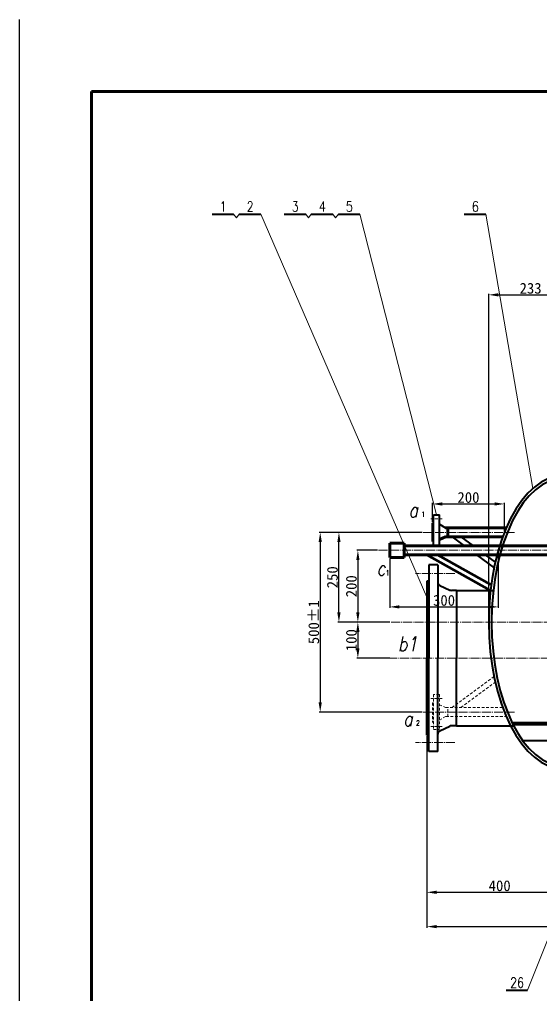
# Model space of a CAD drawing. Header units: millimetres. Extents: x 588 to 27563, y -8997 to 1800.
# Drawn here: x 19153 to 20602, y -913 to 1800 of the extents above; entities that cross this region are included whole.
import ezdxf
from ezdxf.enums import TextEntityAlignment as Align

# ---------------------------------------------------------------- set-up
doc = ezdxf.new("R2010")
doc.units = ezdxf.units.MM
doc.header["$LTSCALE"] = 10
doc.header["$PDMODE"] = 1
for name, pattern in [('XX-L', [1.25, 0.75, -0.5]), ('XX-S', [0.5, 0.3, -0.2]), ('ZXX-L', [3.28, 2.5, -0.3, 0.18, -0.3]), ('ZXX-S', [1.27, 0.75, -0.2, 0.12, -0.2])]:
    doc.linetypes.add(name, pattern=pattern)
doc.layers.get('Defpoints').update_dxf_attribs({"linetype": 'CONTINUOUS'})
for name, color, linetype, lineweight in [('A 粗实线', 1, 'CONTINUOUS', 40), ('B 细实线', 7, 'CONTINUOUS', 18), ('C 文 字', 2, 'CONTINUOUS', 20), ('CAXA0', 7, 'CONTINUOUS', 70), ('CAXA3', 7, 'CONTINUOUS', 25), ('D 短中心线', 3, 'ZXX-S', 18), ('E 长中心线', 3, 'ZXX-L', 18), ('F 短虚线', 6, 'XX-S', 20), ('G 长虚线', 6, 'XX-L', 20)]:
    doc.layers.add(name, color=color, linetype=linetype, lineweight=lineweight)
doc.styles.add('ITALICT', font='ITALICT.shx', dxfattribs={"width": 0.7})
doc.styles.add('ROMANC', font='romanc', dxfattribs={"width": 0.7, "height": 6})
doc.styles.get("Standard").update_dxf_attribs({"font": 'SIMFANG.TTF'})
doc.dimstyles.new('通用标注4.0', dxfattribs={"dimtxt": 30, "dimasz": 27, "dimexe": 3, "dimexo": 3, "dimgap": 3, "dimtad": 1, "dimdec": 0, "dimzin": 0, "dimdsep": 46, "dimtxsty": 'Standard', "dimcen": 3, "dimadec": 0, "dimazin": 0, "dimtfac": 0.375, "dimtdec": 0, "dimtmove": 2, "dimatfit": 3, "dimfxl": 0, "dimtzin": 0, "dimarcsym": 0})

# ---------------------------------------------------------------- blocks, each defined once
blk = doc.blocks.new('*D256')
at = {"layer": 'C 文 字', "color": 0, "lineweight": -2}
for p, q in [((20286.4, -194.6), (20286.4, -631.8)), ((20691.4, -490.7), (20691.4, -631.8)), ((20313.4, -628.8), (20664.4, -628.8))]:
    blk.add_line(p, q, dxfattribs=at)
at = {"layer": 'C 文 字', "color": 0}
for points in [[(20313.4, -624.3), (20313.4, -633.3), (20286.4, -628.8)], [(20664.4, -624.3), (20664.4, -633.3), (20691.4, -628.8)]]:
    blk.add_solid(points, dxfattribs=at)
at = {"layer": 'Defpoints', "color": 0}
for p in [(20286.4, -191.6), (20691.4, -487.7), (20691.4, -628.8)]:
    blk.add_point(p, dxfattribs=at)
at = {"layer": 'C 文 字', "color": 0, "insert": (20488.9, -610.8), "char_height": 30, "attachment_point": 5}
blk.add_mtext('400', dxfattribs=at)
blk = doc.blocks.new('*D264')
at = {"layer": 'C 文 字', "color": 0, "lineweight": -2}
for p, q in [((20148.9, 322.9), (20091.4, 322.9)), ((20094.4, 295.9), (20094.4, 149.9)), ((20183.7, 122.9), (20091.4, 122.9))]:
    blk.add_line(p, q, dxfattribs=at)
at = {"layer": 'C 文 字', "color": 0}
for points in [[(20089.9, 295.9), (20098.9, 295.9), (20094.4, 322.9)], [(20089.9, 149.9), (20098.9, 149.9), (20094.4, 122.9)]]:
    blk.add_solid(points, dxfattribs=at)
at = {"layer": 'Defpoints', "color": 0}
for p in [(20151.9, 322.9), (20094.4, 122.9), (20186.7, 122.9)]:
    blk.add_point(p, dxfattribs=at)
at = {"layer": 'C 文 字', "color": 0, "insert": (20076.4, 222.9), "char_height": 30, "attachment_point": 5, "rotation": 90}
blk.add_mtext('200', dxfattribs=at)
blk = doc.blocks.new('*D265')
at = {"layer": 'C 文 字', "color": 0, "lineweight": -2}
for p, q in [((20183.7, 122.9), (20091.4, 122.9)), ((20094.4, 95.9), (20094.4, 49.9)), ((20183.7, 22.9), (20091.4, 22.9))]:
    blk.add_line(p, q, dxfattribs=at)
at = {"layer": 'C 文 字', "color": 0}
for points in [[(20089.9, 95.9), (20098.9, 95.9), (20094.4, 122.9)], [(20089.9, 49.9), (20098.9, 49.9), (20094.4, 22.9)]]:
    blk.add_solid(points, dxfattribs=at)
at = {"layer": 'Defpoints', "color": 0}
for p in [(20186.7, 122.9), (20094.4, 22.9), (20186.7, 22.9)]:
    blk.add_point(p, dxfattribs=at)
at = {"layer": 'C 文 字', "color": 0, "insert": (20076.4, 72.9), "char_height": 30, "attachment_point": 5, "rotation": 90}
blk.add_mtext('100', dxfattribs=at)
blk = doc.blocks.new('*D266')
at = {"layer": 'C 文 字', "color": 0, "lineweight": -2}
for p, q in [((20273.3, 372.9), (19986.7, 372.9)), ((19989.7, 345.9), (19989.7, -100.1)), ((20273.3, -127.1), (19986.7, -127.1))]:
    blk.add_line(p, q, dxfattribs=at)
at = {"layer": 'C 文 字', "color": 0}
for points in [[(19985.2, 345.9), (19994.2, 345.9), (19989.7, 372.9)], [(19985.2, -100.1), (19994.2, -100.1), (19989.7, -127.1)]]:
    blk.add_solid(points, dxfattribs=at)
at = {"layer": 'Defpoints', "color": 0}
for p in [(20276.3, 372.9), (19989.7, -127.1), (20276.3, -127.1)]:
    blk.add_point(p, dxfattribs=at)
at = {"layer": 'C 文 字', "color": 0, "insert": (19971.7, 122.9), "char_height": 30, "attachment_point": 5, "rotation": 90}
blk.add_mtext('500%%P1', dxfattribs=at)
blk = doc.blocks.new('*D254')
at = {"layer": 'C 文 字', "color": 0, "lineweight": -2}
for p, q in [((20138.6, 372.9), (20038.7, 372.9)), ((20041.7, 149.9), (20041.7, 345.9)), ((20133.6, 122.9), (20038.7, 122.9))]:
    blk.add_line(p, q, dxfattribs=at)
at = {"layer": 'C 文 字', "color": 0}
for points in [[(20037.2, 345.9), (20046.2, 345.9), (20041.7, 372.9)], [(20037.2, 149.9), (20046.2, 149.9), (20041.7, 122.9)]]:
    blk.add_solid(points, dxfattribs=at)
at = {"layer": 'Defpoints', "color": 0}
for p in [(20041.7, 372.9), (20141.6, 372.9), (20136.6, 122.9)]:
    blk.add_point(p, dxfattribs=at)
at = {"layer": 'C 文 字', "color": 0, "insert": (20023.7, 247.9), "char_height": 30, "attachment_point": 5, "rotation": 90}
blk.add_mtext('250', dxfattribs=at)
blk = doc.blocks.new('*D267')
at = {"layer": 'C 文 字', "color": 0, "lineweight": -2}
for p, q in [((20302, 401.4), (20302, 454.9)), ((20329, 451.9), (20475, 451.9)), ((20502, 375.9), (20502, 454.9))]:
    blk.add_line(p, q, dxfattribs=at)
at = {"layer": 'C 文 字', "color": 0}
for points in [[(20329, 456.4), (20329, 447.4), (20302, 451.9)], [(20475, 456.4), (20475, 447.4), (20502, 451.9)]]:
    blk.add_solid(points, dxfattribs=at)
at = {"layer": 'Defpoints', "color": 0}
for p in [(20502, 451.9), (20302, 398.4), (20502, 372.9)]:
    blk.add_point(p, dxfattribs=at)
at = {"layer": 'C 文 字', "color": 0, "insert": (20402, 469.9), "char_height": 30, "attachment_point": 5}
blk.add_mtext('200', dxfattribs=at)
blk = doc.blocks.new('*D291')
at = {"layer": 'C 文 字', "color": 0, "lineweight": -2}
for p, q in [((20458.4, 125.9), (20458.4, 1036.9)), ((20485.4, 1033.9), (20664.4, 1033.9)), ((20691.4, 636.8), (20691.4, 1036.9))]:
    blk.add_line(p, q, dxfattribs=at)
at = {"layer": 'C 文 字', "color": 0}
for points in [[(20485.4, 1038.4), (20485.4, 1029.4), (20458.4, 1033.9)], [(20664.4, 1038.4), (20664.4, 1029.4), (20691.4, 1033.9)]]:
    blk.add_solid(points, dxfattribs=at)
at = {"layer": 'Defpoints', "color": 0}
for p in [(20691.4, 1033.9), (20691.4, 633.8), (20458.4, 122.9)]:
    blk.add_point(p, dxfattribs=at)
at = {"layer": 'C 文 字', "color": 0, "insert": (20574.9, 1051.9), "char_height": 30, "attachment_point": 5}
blk.add_mtext('233', dxfattribs=at)
blk = doc.blocks.new('*D293')
at = {"layer": 'C 文 字', "color": 0, "lineweight": -2}
blk.add_arc((22218.1, 22.9), 268.7, 5.76, 39.24, dxfattribs=at)
at = {"layer": 'C 文 字', "color": 0}
for points in [[(22422.8, 189.9), (22429.5, 195.9), (22408.1, 212.9)], [(22489.9, 50.1), (22480.9, 49.6), (22486.8, 22.9)]]:
    blk.add_solid(points, dxfattribs=at)
at = {"layer": 'Defpoints', "color": 0}
for p in [(22451.8, 256.6), (22477.6, 92.5), (20145.2, 22.9), (22886.2, 22.9), (22028.8, -166.3)]:
    blk.add_point(p, dxfattribs=at)
at = {"layer": 'C 文 字', "color": 0, "insert": (22482.9, 132.6), "char_height": 30, "attachment_point": 5, "rotation": 292.5}
blk.add_mtext('45°', dxfattribs=at)
blk = doc.blocks.new('*D367')
at = {"layer": 'C 文 字', "color": 0, "lineweight": -2}
for p, q in [((20183, 299.9), (20183, 162.4)), ((20485.1, 319.9), (20485.1, 162.4)), ((20210, 165.4), (20458.1, 165.4))]:
    blk.add_line(p, q, dxfattribs=at)
at = {"layer": 'C 文 字', "color": 0}
for points in [[(20210, 169.9), (20210, 160.9), (20183, 165.4)], [(20458.1, 169.9), (20458.1, 160.9), (20485.1, 165.4)]]:
    blk.add_solid(points, dxfattribs=at)
at = {"layer": 'Defpoints', "color": 0}
for p in [(20183, 302.9), (20485.1, 322.9), (20485.1, 165.4)]:
    blk.add_point(p, dxfattribs=at)
at = {"layer": 'C 文 字', "color": 0, "insert": (20334.1, 183.4), "char_height": 30, "attachment_point": 5}
blk.add_mtext('300', dxfattribs=at)
blk = doc.blocks.new('*D369')
at = {"layer": 'C 文 字', "color": 0, "lineweight": -2}
for p, q in [((22849.7, 19.9), (22849.7, -727.3)), ((20286.4, -194.6), (20286.4, -727.3)), ((20313.4, -724.3), (22822.7, -724.3))]:
    blk.add_line(p, q, dxfattribs=at)
at = {"layer": 'C 文 字', "color": 0}
for points in [[(20313.4, -719.8), (20313.4, -728.8), (20286.4, -724.3)], [(22822.7, -719.8), (22822.7, -728.8), (22849.7, -724.3)]]:
    blk.add_solid(points, dxfattribs=at)
at = {"layer": 'Defpoints', "color": 0}
for p in [(22849.7, 22.9), (20286.4, -191.6), (22849.7, -724.3)]:
    blk.add_point(p, dxfattribs=at)
at = {"layer": 'C 文 字', "color": 0, "insert": (21568.1, -706.3), "char_height": 30, "attachment_point": 5}
blk.add_mtext('2563', dxfattribs=at)

msp = doc.modelspace()

# ---------------------------------------------------------------- linework, layer by layer
at = {"layer": 'A 粗实线'}
for p, q in [((19688.63, 1258.42), (19748.8, 1258.42)), ((19764, 1258.42), (19824.18, 1258.42)), ((19889.32, 1258.42), (19949.5, 1258.42)), ((19964.7, 1258.42), (20024.87, 1258.42)), ((20040.07, 1258.42), (20100.25, 1258.42)), ((20390.5, 1258.42), (20450.68, 1258.42)), ((20356.74, 360.41), (20390.49, 335.41)), ((20381.13, 360.41), (20414.89, 335.41)), ((20424.25, 310.41), (20473.24, 274.13)), ((20448.64, 310.41), (20476.6, 289.7)), ((20316.43, 282.91), (20291.43, 282.91)), ((20291.43, 282.91), (20291.43, 22.91)), ((20316.43, 282.91), (20316.43, 22.91)), ((20291.43, 237.41), (20286.43, 237.41)), ((20286.43, 237.41), (20286.43, 22.91)), ((20322.26, 225.24), (20350.44, 212.32)), ((20368.43, 211.41), (20354.61, 211.41)), ((20368.43, 211.41), (20471.38, 211.41)), ((20368.43, 211.41), (20368.43, 22.91)), ((20286.43, -191.59), (20286.43, 22.91)), ((20291.43, -237.09), (20291.43, 22.91)), ((20316.43, -237.09), (20316.43, 22.91)), ((20368.43, -165.59), (20368.43, 22.91)), ((20791.43, -157.59), (20523.84, -157.59)), ((20791.43, -162.59), (20526.34, -162.59)), ((20322.26, -179.42), (20350.44, -166.5)), ((20368.43, -165.59), (20354.61, -165.59)), ((20368.43, -165.59), (20527.89, -165.59)), ((20291.43, -191.59), (20286.43, -191.59)), ((20791.43, -207.59), (20553.76, -207.59)), ((20316.43, -237.09), (20291.43, -237.09)), ((20506.58, -901.46), (20566.76, -901.46))]:
    msp.add_line(p, q, dxfattribs=at)
at = {"layer": 'A 粗实线', "color": 1}
for p, q in [((20305.05, 421.91), (20321.05, 421.91)), ((20305.05, 335.41), (20305.05, 421.91)), ((20321.05, 335.41), (20321.05, 421.91)), ((20302.05, 347.41), (20302.05, 398.41)), ((20302.05, 347.41), (20302.05, 398.41)), ((20321.05, 395.65), (20338.35, 385.68))]:
    msp.add_line(p, q, dxfattribs=at)
at = {"layer": 'A 粗实线'}
for centre, start, end in [((20326.43, 234.33), 180, 245.37644), ((20354.61, 221.41), 245.37644, 270), ((20326.43, -188.51), 114.62356, 180), ((20354.61, -175.59), 90, 114.62356)]:
    msp.add_arc(centre, 10, start, end, dxfattribs=at)
for major_axis, ratio in [((0, -408), 0.5098039), ((0, -400), 0.5)]:
    msp.add_ellipse((20666.43, 122.91), major_axis=major_axis, ratio=ratio, start_param=3.1415927, end_param=6.2831853, dxfattribs=at)
at = {"layer": 'B 细实线'}
for p, q in [((19748.8, 1258.42), (19756.4, 1247.76)), ((19764, 1258.42), (19756.4, 1247.76)), ((20286.43, 192.37), (19824.18, 1258.42)), ((19949.5, 1258.42), (19957.1, 1247.76)), ((19964.7, 1258.42), (19957.1, 1247.76)), ((20024.87, 1258.42), (20032.47, 1247.76)), ((20040.07, 1258.42), (20032.47, 1247.76)), ((20313.05, 421.91), (20100.25, 1258.42)), ((20580.99, 494.9), (20450.68, 1258.42)), ((20841.43, -207.59), (20566.76, -901.46))]:
    msp.add_line(p, q, dxfattribs=at)
at = {"layer": 'CAXA0', "linetype": 'Continuous', "lineweight": 25}
msp.add_line((19153.06, -4139.89), (19153.06, 1800.11), dxfattribs=at)
at = {"layer": 'CAXA0', "linetype": 'Continuous', "lineweight": 70}
for p, q in [((19353.06, 1600.11), (19353.06, -3939.89)), ((27363.06, 1600.11), (19353.06, 1600.11))]:
    msp.add_line(p, q, dxfattribs=at)
at = {"layer": 'CAXA0', "color": 5, "lineweight": 60}
msp.add_line((27363.06, 1600.11), (19353.06, 1600.11), dxfattribs=at)
at = {"layer": 'CAXA0', "color": 5, "lineweight": 70}
msp.add_line((19353.06, 1600.11), (19353.06, -3939.89), dxfattribs=at)
at = {"layer": 'CAXA0', "color": 1}
for p, q in [((20339.8, 385.41), (20507.19, 385.41)), ((20345.05, 385.41), (20345.05, 360.41)), ((20321.05, 353.04), (20338.35, 360.14)), ((20339.05, 360.41), (20497.3, 360.41)), ((20182.98, 302.91), (20182.98, 342.91)), ((20182.98, 342.91), (20222.98, 342.91)), ((20222.98, 302.91), (20222.98, 342.91)), ((20222.98, 335.41), (20691.26, 335.41)), ((20182.98, 302.91), (20222.98, 302.91)), ((20222.98, 310.41), (20715.48, 310.41)), ((20461.45, 212.17), (20286.27, 310.41)), ((20463.26, 227.86), (20316.05, 310.41))]:
    msp.add_line(p, q, dxfattribs=at)
for centre, start, end in [((20339.8, 389.41), 248.74949, 270), ((20339.8, 356.41), 90, 111.25051)]:
    msp.add_arc(centre, 4, start, end, dxfattribs=at)
at = {"layer": 'CAXA3', "linetype": 'Continuous', "lineweight": 25}
msp.add_line((19153.06, -4139.89), (19153.06, 1800.11), dxfattribs=at)
at = {"layer": 'D 短中心线'}
for p, q in [((20297.05, 410.16), (20329.05, 410.16)), ((20297.05, -89.84), (20329.05, -89.84)), ((20297.05, -167.84), (20329.05, -167.84))]:
    msp.add_line(p, q, dxfattribs=at)
at = {"layer": 'E 长中心线', "color": 3}
for p, q in [((20276.33, 372.91), (20530.02, 372.91)), ((20276.33, -127.09), (20530.02, -127.09))]:
    msp.add_line(p, q, dxfattribs=at)
at = {"layer": 'E 长中心线'}
for p, q in [((20151.89, 322.91), (20979.85, 322.91)), ((20364.06, 257.91), (20254.64, 257.91)), ((20186.73, 122.91), (22450, 122.91)), ((20145.18, 22.91), (22886.24, 22.91)), ((20364.06, -212.09), (20254.64, -212.09))]:
    msp.add_line(p, q, dxfattribs=at)
at = {"layer": 'F 短虚线', "color": 1}
for p, q in [((20302.05, 398.41), (20305.05, 398.41)), ((20302.05, 347.41), (20305.05, 347.41))]:
    msp.add_line(p, q, dxfattribs=at)
at = {"layer": 'G 长虚线'}
for p, q in [((20356.74, -114.59), (20473.24, -28.31)), ((20381.13, -114.59), (20476.6, -43.89)), ((20305.05, -78.09), (20305.05, -176.09)), ((20321.05, -78.09), (20305.05, -78.09)), ((20321.05, -78.09), (20321.05, -176.09)), ((20302.05, -101.59), (20302.05, -156.09)), ((20302.05, -101.59), (20302.05, -152.59)), ((20302.05, -101.59), (20305.05, -101.59)), ((20321.05, -107.22), (20338.35, -114.32)), ((20339.05, -114.59), (20497.3, -114.59)), ((20345.05, -139.59), (20345.05, -114.59)), ((20302.05, -152.59), (20305.05, -152.59)), ((20321.05, -149.83), (20338.35, -139.86)), ((20339.8, -139.59), (20507.19, -139.59)), ((20305.05, -176.09), (20321.05, -176.09))]:
    msp.add_line(p, q, dxfattribs=at)
for centre, start, end in [((20339.8, -110.59), 248.74949, 270), ((20339.8, -143.59), 90, 111.25051)]:
    msp.add_arc(centre, 4, start, end, dxfattribs=at)

# ---------------------------------------------------------------- texts
at = {"layer": 'C 文 字', "style": 'ROMANC', "width": 0.8}
for s, height, p in [('1', 28.23, (19719.37, 1279.6)), ('2', 28.23, (19794.75, 1279.6)), ('3', 28.23, (19920.07, 1279.6)), ('4', 28.23, (19995.44, 1279.6)), ('5', 28.23, (20070.82, 1279.6)), ('6', 28.23, (20421.25, 1279.6)), ('1', 14.11, (20276.55, 423.3)), ('1', 14.11, (20177.27, 260.16)), ('2', 14.11, (20261.63, -157.8)), ('26', 28.227, (20537.33, -880.28))]:
    msp.add_text(s, height=height, dxfattribs=at).set_placement(p, align=Align.MIDDLE)
at = {"layer": 'C 文 字', "style": 'ITALICT', "width": 0.8}
for s, p in [('a', (20235.3, 415.06)), ('c', (20146.47, 252.65)), ('b1', (20205.88, 42.6)), ('a', (20220.38, -166.04))]:
    msp.add_text(s, height=40, dxfattribs=at).set_placement(p)

# ---------------------------------------------------------------- dimensions: what is measured, and where the dimension line sits
at = {"layer": 'C 文 字'}
for base, p1, p2, picture, middle in [((20691.43, 1033.87), (20458.43, 122.91), (20691.43, 633.84), '*D291', (20574.93, 1051.87)), ((20502.05, 451.88), (20302.05, 398.41), (20502.05, 372.91), '*D267', (20402.05, 469.88)), ((22849.69, -724.31), (20286.43, -191.59), (22849.69, 22.91), '*D369', (21568.06, -706.31))]:
    dim = msp.add_linear_dim(base=base, p1=p1, p2=p2, dimstyle='通用标注4.0', dxfattribs=at)
    dim.commit()
    dim.dimension.update_dxf_attribs({"geometry": picture, "text_midpoint": middle})
dim = msp.add_linear_dim(base=(19989.68, -127.09), p1=(20276.33, 372.91), p2=(20276.33, -127.09), angle=90, text='<>%%P1', dimstyle='通用标注4.0', dxfattribs=at)
dim.commit()
dim.dimension.update_dxf_attribs({"geometry": '*D266', "text_midpoint": (19971.68, 122.91)})
for base, p1, p2, picture, middle in [((20041.73, 372.91), (20136.57, 122.91), (20141.63, 372.91), '*D254', (20023.73, 247.91)), ((20094.41, 122.91), (20151.89, 322.91), (20186.73, 122.91), '*D264', (20076.41, 222.91)), ((20094.41, 22.91), (20186.73, 122.91), (20186.73, 22.91), '*D265', (20076.41, 72.91))]:
    dim = msp.add_linear_dim(base=base, p1=p1, p2=p2, angle=90, dimstyle='通用标注4.0', dxfattribs=at)
    dim.commit()
    dim.dimension.update_dxf_attribs({"geometry": picture, "text_midpoint": middle})
for base, p1, p2, text, picture, middle in [((20485.13, 165.4), (20182.98, 302.91), (20485.13, 322.91), '300', '*D367', (20334.06, 183.4)), ((20691.43, -628.78), (20286.43, -191.59), (20691.43, -487.71), '400', '*D256', (20488.93, -610.78))]:
    dim = msp.add_linear_dim(base=base, p1=p1, p2=p2, text=text, dimstyle='通用标注4.0', dxfattribs=at)
    dim.commit()
    dim.dimension.update_dxf_attribs({"geometry": picture, "text_midpoint": middle})
dim = msp.add_angular_dim_2l(base=(22477.61, 92.45), line1=((20145.18, 22.91), (22886.24, 22.91)), line2=((22028.83, -166.34), (22451.78, 256.61)), dimstyle='通用标注4.0', dxfattribs=at)
dim.commit()
dim.dimension.update_dxf_attribs({"geometry": '*D293', "text_midpoint": (22482.94, 132.62)})

doc.saveas('drawing.dxf')
